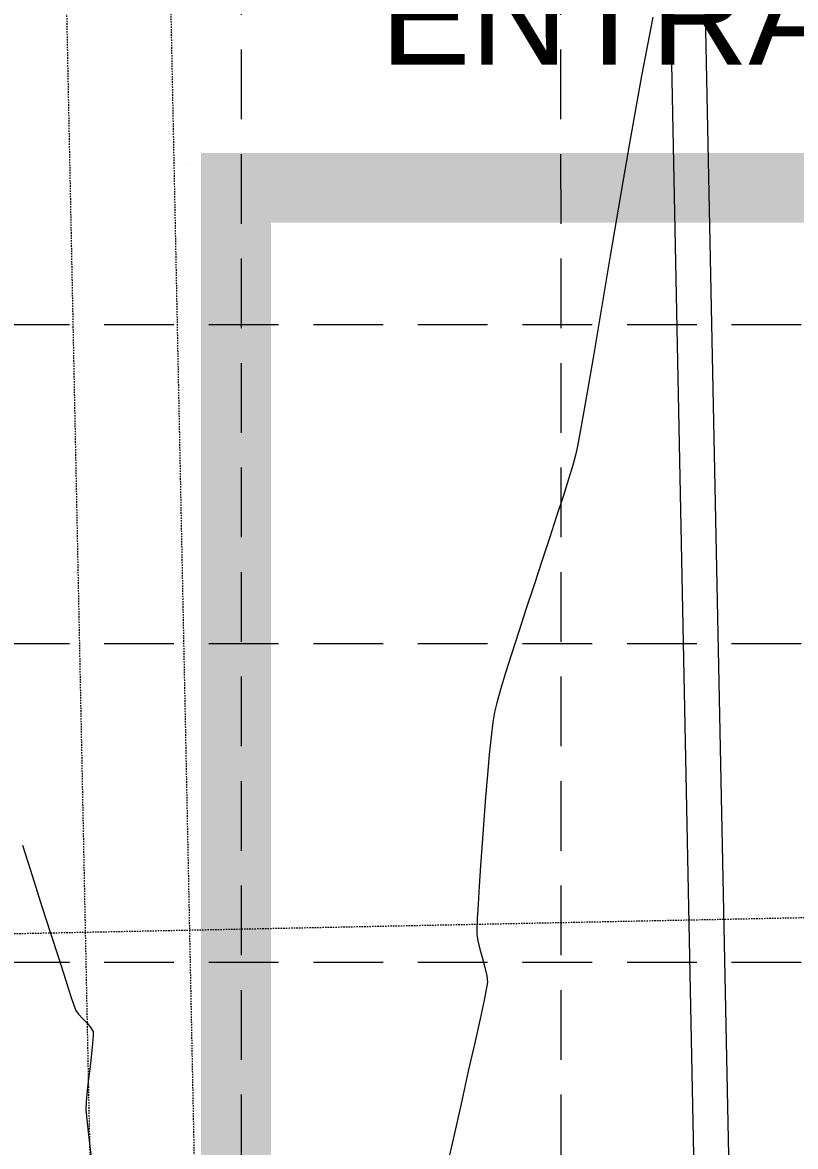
# Model space of a CAD drawing. Extents: x 2140663 to 2528301, y 336313 to 7007653.
# Drawn here: x 2527374.9 to 2527441.5, y 7007059.5 to 7007156.3 of the extents above; entities that cross this region are included whole.
import ezdxf

# ---------------------------------------------------------------- set-up
doc = ezdxf.new("R2010")
doc.units = 0
doc.header["$MEASUREMENT"] = 0
doc.linetypes.add('HIDDEN', pattern=[0.375, 0.25, -0.125])
doc.linetypes.add('xdrc002pt$0$HIDDEN2', pattern=[0.1875, 0.125, -0.0625])
for name, color, linetype in [('1 EXISTING CONTOURS', 43, 'Continuous'), ('BATCH PLANT', 13, 'HIDDEN'), ('GRID', 254, 'HIDDEN'), ('xdrc002ar$0$xdrc002ar$0$C-PKNG-FACE-N', 1, 'Continuous'), ('xdrc002pt$0$V-ESMT-ACCS-N', 2, 'xdrc002pt$0$HIDDEN2'), ('xdrc002pt$0$V-ESMT-STRM-N', 2, 'xdrc002pt$0$HIDDEN2'), ('xdrc002pt$0$V-ESMT-WATR-N', 2, 'xdrc002pt$0$HIDDEN2'), ('xdrc002STM$0$C-STRM-PIPE-N', 5, 'Continuous')]:
    doc.layers.add(name, color=color, linetype=linetype)
doc.styles.add('LOGO', font='', dxfattribs={"height": 0.15})
doc.styles.get('LOGO').set_extended_font_data('Rockwell')

msp = doc.modelspace()

# ---------------------------------------------------------------- linework, layer by layer
at = {"layer": '1 EXISTING CONTOURS', "color": 43, "lineweight": 0, "extrusion": (0.9819438674761721, -0.1891725168356595, 0), "elevation": 1156232.077152228}
msp.add_lwpolyline([(7358754.784260229, 606), (7358752.35346782, 606)], dxfattribs=at)
at = {"layer": '1 EXISTING CONTOURS', "color": 43, "lineweight": 0, "extrusion": (0.9832891599608722, -0.1820506190691005, 0), "elevation": 1209536.445358058}
msp.add_lwpolyline([(7350178.936818786, 606.0000000000003), (7350176.218492683, 606.0000000000003)], dxfattribs=at)
at = {"layer": '1 EXISTING CONTOURS', "color": 43, "lineweight": 0, "extrusion": (0.9841963708432498, -0.1770805003917049, 0), "elevation": 1246655.731473304}
msp.add_lwpolyline([(7343971.564673271, 606.0000000000003), (7343968.621019242, 606.0000000000003)], dxfattribs=at)
at = {"layer": '1 EXISTING CONTOURS', "color": 43, "lineweight": 0, "extrusion": (0.9848340924208723, -0.1734987331525998, 0), "elevation": 1273365.502811544}
msp.add_lwpolyline([(7339384.573353546, 606.0000000000007), (7339381.466636604, 606.0000000000007)], dxfattribs=at)
at = {"layer": '1 EXISTING CONTOURS', "color": 43, "lineweight": 0}
for points, elevation in [([(2527427.145866574, 7007145.784047601), (2527426.59775045, 7007142.623745563)], 606), ([(2527426.04917271, 7007139.424508121), (2527425.508776406, 7007136.248101146)], 606), ([(2527425.508776406, 7007136.248101146), (2527424.985204594, 7007133.15629051)], 606), ([(2527422.280343296, 7007118.213829068), (2527421.915830289, 7007117.014887211)], 606), ([(2527421.915830289, 7007117.014887211), (2527421.445583848, 7007115.531509827)], 606), ([(2527420.275165372, 7007111.942202916), (2527419.618630687, 7007109.951650611)], 606), ([(2527418.943637272, 7007107.907417217), (2527418.272003805, 7007105.867191347)], 606), ([(2527417.62554896, 7007103.888661611), (2527417.026091414, 7007102.029516617)], 606), ([(2527415.25081489, 7007094.835395453), (2527415.094497963, 7007093.300413307)], 606), ([(2527414.774353099, 7007089.633660615), (2527414.619057163, 7007087.649096102)], 606), ([(2527375.767363232, 7007082.798245125), (2527376.586488162, 7007080.223660939)], 605), ([(2527376.586488162, 7007080.223660939), (2527377.347044, 7007077.840721537)], 605), ([(2527414.129256736, 7007080.420320607), (2527414.06098246, 7007079.158512448)], 606), ([(2527414.06098246, 7007079.158512448), (2527414.022910517, 7007078.262064606)], 606), ([(2527414.022910517, 7007078.262064606), (2527414.019306907, 7007077.804580094)], 606), ([(2527378.026864396, 7007075.719502917), (2527378.603783, 7007073.930081078)], 605), ([(2527414.875417843, 7007074.241209015), (2527414.940399118, 7007073.68200908)], 606), ([(2527414.940399118, 7007073.68200908), (2527414.863645072, 7007073.21432873)], 606), ([(2527379.055633461, 7007072.542532017), (2527379.360249429, 7007071.626931734)], 605), ([(2527379.73102905, 7007070.937142429), (2527380.085952349, 7007070.555556545)], 605), ([(2527380.802791659, 7007069.767059882), (2527380.989165821, 7007069.445544784)], 605), ([(2527380.725713141, 7007066.469556041), (2527380.5949279, 7007065.382107545)], 605), ([(2527413.288487169, 7007066.017839286), (2527412.661241658, 7007063.227818144)], 606), ([(2527380.396441025, 7007063.418317547), (2527380.369022274, 7007062.720047066)], 605), ([(2527380.369022274, 7007062.720047066), (2527380.419900314, 7007062.119797076)], 605), ([(2527380.419900314, 7007062.119797076), (2527380.561205151, 7007060.795359151)], 605), ([(2527380.561205151, 7007060.795359151), (2527380.783478328, 7007058.822102819)], 605)]:
    msp.add_lwpolyline(points, dxfattribs=dict(at, elevation=elevation))
at = {"layer": '1 EXISTING CONTOURS', "color": 43, "lineweight": 0, "extrusion": (0.9856152232220518, -0.169004827602484, 0), "elevation": 1306829.199207025}
msp.add_lwpolyline([(7333493.737682488, 606.0000000000007), (7333490.491753073, 606.0000000000007)], dxfattribs=at)
at = {"layer": '1 EXISTING CONTOURS', "color": 43, "lineweight": 0, "extrusion": (0.9860004977581339, -0.1667423714018491, 0), "elevation": 1323656.294249672}
msp.add_lwpolyline([(7330465.615533264, 606), (7330462.628264562, 606)], dxfattribs=at)
at = {"layer": '1 EXISTING CONTOURS', "color": 43, "lineweight": 0, "extrusion": (0.9859361204394985, -0.1671226089214463, 0), "elevation": 1320829.211627273}
msp.add_lwpolyline([(7330972.549628204, 606), (7330969.773261373, 606)], dxfattribs=at)
at = {"layer": '1 EXISTING CONTOURS', "color": 43, "lineweight": 0, "extrusion": (0.9857382748719737, -0.1682856305583616, 0), "elevation": 1312179.731122716}
msp.add_lwpolyline([(7332522.892974189, 606.0000000000007), (7332520.389848916, 606.0000000000007)], dxfattribs=at)
at = {"layer": '1 EXISTING CONTOURS', "color": 43, "lineweight": 0, "extrusion": (0.9853356632848813, -0.1706271685838552, 0), "elevation": 1294754.711443956}
msp.add_lwpolyline([(7335617.29859956, 606.0000000000007), (7335615.131047282, 606.0000000000007)], dxfattribs=at)
at = {"layer": '1 EXISTING CONTOURS', "color": 43, "lineweight": 0, "extrusion": (0.9845572429069759, -0.17506294707737, 0), "elevation": 1261705.268766935}
msp.add_lwpolyline([(7341371.733431145, 606), (7341369.963761709, 606)], dxfattribs=at)
at = {"layer": '1 EXISTING CONTOURS', "color": 43, "lineweight": 0, "extrusion": (0.9829025702348884, -0.1841264169684795, 0), "elevation": 1194014.379759856}
msp.add_lwpolyline([(7352682.693478858, 606), (7352681.383939815, 606)], dxfattribs=at)
at = {"layer": '1 EXISTING CONTOURS', "color": 43, "lineweight": 0, "extrusion": (0.9781255046054379, -0.20801561777991, 0), "elevation": 1014546.22275133}
msp.add_lwpolyline([(7379586.020550843, 606.0000000000007), (7379585.233134663, 606.0000000000007)], dxfattribs=at)
at = {"layer": '1 EXISTING CONTOURS', "color": 43, "lineweight": 0, "extrusion": (0.963820148077002, -0.2665534133355378, 0), "elevation": 568209.2389518344}
msp.add_lwpolyline([(7427295.639192503, 606), (7427294.750211585, 606)], dxfattribs=at)
at = {"layer": '1 EXISTING CONTOURS', "color": 43, "lineweight": 0, "extrusion": (0.9513001190298981, -0.3082662542895374, 0), "elevation": 244279.063750057}
msp.add_lwpolyline([(7444988.581222726, 606), (7444986.783552078, 606)], dxfattribs=at)
at = {"layer": '1 EXISTING CONTOURS', "color": 43, "lineweight": 0, "extrusion": (0.9502098041596191, -0.3116108600144396, 0), "elevation": 218087.3461666373}
msp.add_lwpolyline([(7445800.049537572, 606.0000000000003), (7445798.071887375, 606.0000000000003)], dxfattribs=at)
at = {"layer": '1 EXISTING CONTOURS', "color": 43, "lineweight": 0, "extrusion": (0.9495738387700325, -0.313543497338957, 0), "elevation": 202937.7889666893}
msp.add_lwpolyline([(7446224.281941129, 606.0000000000007), (7446222.129150783, 606.0000000000007)], dxfattribs=at)
at = {"layer": '1 EXISTING CONTOURS', "color": 43, "lineweight": 0, "extrusion": (0.9505481237933506, -0.3105773081745367, 0), "elevation": 226184.6181679578}
msp.add_lwpolyline([(7445550.098830196, 606.0000000000007), (7445548.017368261, 606.0000000000007)], dxfattribs=at)
at = {"layer": '1 EXISTING CONTOURS', "color": 43, "lineweight": 0, "extrusion": (0.9536703679401587, -0.3008535014136986, 0), "elevation": 302211.5448677125}
msp.add_lwpolyline([(7442847.832515542, 606), (7442846.068728287, 606)], dxfattribs=at)
at = {"layer": '1 EXISTING CONTOURS', "color": 43, "lineweight": 0, "extrusion": (0.9567619706029908, -0.2908720192935063, 0), "elevation": 379966.5592675461}
msp.add_lwpolyline([(7439281.87626157, 606.0000000000007), (7439280.363545008, 606.0000000000007)], dxfattribs=at)
at = {"layer": '1 EXISTING CONTOURS', "color": 43, "lineweight": 0, "extrusion": (0.9620516352567543, -0.2728674606833968, 0), "elevation": 519495.4654756964}
msp.add_lwpolyline([(7430840.556420127, 606), (7430839.356007321, 606)], dxfattribs=at)
at = {"layer": '1 EXISTING CONTOURS', "color": 43, "lineweight": 0, "extrusion": (0.97234648339489, -0.2335429644189497, 0), "elevation": 821065.4156849824}
msp.add_lwpolyline([(7403587.01283392, 606), (7403586.185227781, 606)], dxfattribs=at)
at = {"layer": '1 EXISTING CONTOURS', "color": 43, "lineweight": 0, "extrusion": (0.9879841327232473, -0.1545553411794396, 0), "elevation": 1414062.186665604}
msp.add_lwpolyline([(7313526.163976724, 606), (7313525.286183788, 606)], dxfattribs=at)
at = {"layer": '1 EXISTING CONTOURS', "color": 43, "lineweight": 0, "extrusion": (0.9929170677767862, -0.1188094967481511, 0), "elevation": 1677004.32883355}
msp.add_lwpolyline([(7257746.238363581, 606), (7257744.991617636, 606)], dxfattribs=at)
at = {"layer": '1 EXISTING CONTOURS', "color": 43, "lineweight": 0, "extrusion": (0.9958735812329489, -0.09075136474048849, 0), "elevation": 1881082.641543458}
msp.add_lwpolyline([(7207545.468207405, 606), (7207543.702475303, 606)], dxfattribs=at)
at = {"layer": '1 EXISTING CONTOURS', "color": 43, "lineweight": 0, "extrusion": (0.9965077667620098, -0.08350012444896221, 0), "elevation": 1933495.596036222}
msp.add_lwpolyline([(7193660.605527349, 606.0000000000007), (7193658.690533002, 606.0000000000007)], dxfattribs=at)
at = {"layer": '1 EXISTING CONTOURS', "color": 43, "lineweight": 0, "extrusion": (0.9972964362640294, -0.07348345538328349, 0), "elevation": 2005676.579918208}
msp.add_lwpolyline([(7173866.700427786, 606.0000000000007), (7173864.707821376, 606.0000000000007)], dxfattribs=at)
at = {"layer": '1 EXISTING CONTOURS', "color": 43, "lineweight": 0, "extrusion": (0.997589827232131, -0.06938686189018091, 0), "elevation": 2035123.282025184}
msp.add_lwpolyline([(7165566.733784315, 606), (7165564.812883597, 606)], dxfattribs=at)
at = {"layer": '1 EXISTING CONTOURS', "color": 43, "lineweight": 0, "extrusion": (0.9531644197697277, 0.3024526225461409, 0), "elevation": 4528315.225566035}
msp.add_lwpolyline([(5914493.409302847, 605), (5914490.58066918, 605)], dxfattribs=at)
at = {"layer": '1 EXISTING CONTOURS', "color": 43, "lineweight": 0, "extrusion": (0.9978678719062477, -0.06526645552882844, 0), "elevation": 2064698.04856145}
msp.add_lwpolyline([(7157099.121078531, 606), (7157097.345573179, 606)], dxfattribs=at)
at = {"layer": '1 EXISTING CONTOURS', "color": 43, "lineweight": 0, "extrusion": (0.998166357270307, -0.06053034952588544, 0), "elevation": 2098638.727715707}
msp.add_lwpolyline([(7147218.75531146, 606), (7147217.198892085, 606)], dxfattribs=at)
at = {"layer": '1 EXISTING CONTOURS', "color": 43, "lineweight": 0, "extrusion": (0.9522897731968012, 0.3051953273967099, 0), "elevation": 4545323.016292505}
msp.add_lwpolyline([(5901424.810826923, 605), (5901422.583334117, 605)], dxfattribs=at)
at = {"layer": '1 EXISTING CONTOURS', "color": 43, "lineweight": 0, "extrusion": (0.9872901110607046, 0.1589284008657407, 0), "elevation": 3608914.538041638}
msp.add_lwpolyline([(6516340.755480779, 606), (6516340.185279413, 606)], dxfattribs=at)
at = {"layer": '1 EXISTING CONTOURS', "color": 43, "lineweight": 0, "extrusion": (0.9707813950327753, 0.2399655872374596, 0), "elevation": 4135024.000566524}
msp.add_lwpolyline([(6195847.808646888, 606.0000000000007), (6195847.073749139, 606.0000000000007)], dxfattribs=at)
at = {"layer": '1 EXISTING CONTOURS', "color": 43, "lineweight": 0, "extrusion": (0.9642453274937239, 0.2650112231708713, 0), "elevation": 4294001.337775121}
msp.add_lwpolyline([(6086747.650242491, 606.0000000000007), (6086746.832727421, 606.0000000000007)], dxfattribs=at)
at = {"layer": '1 EXISTING CONTOURS', "color": 43, "lineweight": 0, "extrusion": (0.965771284314832, 0.259395116362819, 0), "elevation": 4258505.577408154}
msp.add_lwpolyline([(6111633.557545432, 606.0000000000003), (6111632.742099528, 606.0000000000003)], dxfattribs=at)
at = {"layer": '1 EXISTING CONTOURS', "color": 43, "lineweight": 0, "extrusion": (0.9753292386737018, 0.2207552404546206, 0), "elevation": 4011909.985255348}
msp.add_lwpolyline([(6276265.035618538, 606), (6276264.306457047, 606)], dxfattribs=at)
at = {"layer": '1 EXISTING CONTOURS', "color": 43, "lineweight": 0, "extrusion": (0.9508532133815072, 0.3096419974778323, 0), "elevation": 4572850.435023882}
msp.add_lwpolyline([(5880116.203561274, 605), (5880114.744293914, 605)], dxfattribs=at)
at = {"layer": '1 EXISTING CONTOURS', "color": 43, "lineweight": 0, "extrusion": (0.9793978963644526, -0.2019399925643389, 0), "elevation": 1060336.487894912}
msp.add_lwpolyline([(7373098.904556746, 606.0000000000003), (7373097.813717361, 606.0000000000003)], dxfattribs=at)
at = {"layer": '1 EXISTING CONTOURS', "color": 43, "lineweight": 0, "extrusion": (0.9772944064900989, -0.2118859198794614, 0), "elevation": 985328.2665287424}
msp.add_lwpolyline([(7383495.990747508, 606.0000000000007), (7383494.352610019, 606.0000000000007)], dxfattribs=at)
at = {"layer": '1 EXISTING CONTOURS', "color": 43, "lineweight": 0, "extrusion": (0.9403020808331632, 0.3403410007342983, 0), "elevation": 4761293.841224184}
msp.add_lwpolyline([(5728593.210648425, 605.0000000000003), (5728592.813355348, 605.0000000000003)], dxfattribs=at)
at = {"layer": '1 EXISTING CONTOURS', "color": 43, "lineweight": 0, "extrusion": (0.801938452858415, 0.5974066603470801, 0), "elevation": 6212873.838660495}
msp.add_lwpolyline([(4109366.536169999, 605), (4109366.141858197, 605)], dxfattribs=at)
at = {"layer": '1 EXISTING CONTOURS', "color": 43, "lineweight": 0, "extrusion": (0.722795829250677, 0.6910616392318606, 0), "elevation": 6669097.449393786}
msp.add_lwpolyline([(3318105.947661305, 605), (3318105.388360721, 605)], dxfattribs=at)
at = {"layer": '1 EXISTING CONTOURS', "color": 43, "lineweight": 0, "extrusion": (0.7582976640880295, 0.6519084695251615, 0), "elevation": 6484475.086717883}
msp.add_lwpolyline([(3665824.192117549, 605.0000000000003), (3665823.685408176, 605.0000000000003)], dxfattribs=at)
at = {"layer": '1 EXISTING CONTOURS', "color": 43, "lineweight": 0, "extrusion": (0.9763652790732747, -0.2161269113742349, 0), "elevation": 953263.0500277018}
msp.add_lwpolyline([(7387702.633789239, 606.0000000000007), (7387700.5183814, 606.0000000000007)], dxfattribs=at)
at = {"layer": '1 EXISTING CONTOURS', "color": 43, "lineweight": 0, "extrusion": (0.9993102061072807, 0.03713639683415845, 0), "elevation": 2785854.928769178}
msp.add_lwpolyline([(6908378.188470617, 605), (6908377.82836684, 605)], dxfattribs=at)
at = {"layer": '1 EXISTING CONTOURS', "color": 43, "lineweight": 0, "extrusion": (0.9940283539756657, -0.1091220944283463, 0), "elevation": 1747662.344516366}
msp.add_lwpolyline([(7241017.780812588, 605.0000000000007), (7241016.87367251, 605.0000000000007)], dxfattribs=at)
at = {"layer": '1 EXISTING CONTOURS', "color": 43, "lineweight": 0, "extrusion": (0.9969483232861188, -0.07806433690870826, 0), "elevation": 1972666.050938372}
msp.add_lwpolyline([(7182984.098206903, 605), (7182983.420832855, 605)], dxfattribs=at)
at = {"layer": '1 EXISTING CONTOURS', "color": 43, "lineweight": 0, "extrusion": (0.9758907514309175, -0.2182595731499528, 0), "elevation": 937120.0151910887}
msp.add_lwpolyline([(7389765.589581936, 606.0000000000003), (7389763.066993957, 606.0000000000003)], dxfattribs=at)
at = {"layer": '1 EXISTING CONTOURS', "color": 43, "lineweight": 0, "extrusion": (0.9928468045286075, -0.1193952374985422, 0), "elevation": 1672691.51205077}
msp.add_lwpolyline([(7258701.82200397, 605.0000000000007), (7258700.775414027, 605.0000000000007)], dxfattribs=at)
at = {"layer": '1 EXISTING CONTOURS', "color": 43, "lineweight": 0, "extrusion": (0.9938665548838962, -0.1105860347567241, 0), "elevation": 1736995.468873021}
msp.add_lwpolyline([(7243580.929475606, 605), (7243579.87625775, 605)], dxfattribs=at)
at = {"layer": '1 EXISTING CONTOURS', "color": 43, "lineweight": 0, "extrusion": (0.9960244334478373, -0.08908045787328846, 0), "elevation": 1893140.209821445}
msp.add_lwpolyline([(7204347.494990011, 605), (7204346.574297738, 605)], dxfattribs=at)
at = {"layer": '1 EXISTING CONTOURS', "color": 43, "lineweight": 0, "extrusion": (0.9755474267477647, -0.2197890310407115, 0), "elevation": 925535.2807208707}
msp.add_lwpolyline([(7391220.080811208, 606.0000000000007), (7391216.954194007, 606.0000000000007)], dxfattribs=at)
at = {"layer": '1 EXISTING CONTOURS', "color": 43, "lineweight": 0, "extrusion": (0.9755493642770379, -0.2197804310184766, 0), "elevation": 925600.4385288835}
msp.add_lwpolyline([(7391208.794779046, 606), (7391205.471321457, 606)], dxfattribs=at)
at = {"layer": 'BATCH PLANT', "color": 17, "linetype": 'Continuous', "const_width": 6}
msp.add_lwpolyline([(2527508.974587351, 7007142.106222292), (2527508.974587351, 7007100.670215893), (2527508.974587351, 7006936.460859954), (2527430.65728095, 7006936.460859954), (2527430.65728095, 7007000.405311977), (2527393.290204251, 7007053.095543257), (2527393.290204251, 7007142.106222292), (2527477.263444963, 7007142.093036084)], dxfattribs=at)
at = {"layer": 'GRID', "color": 253, "linetype": 'HIDDEN', "lineweight": 0, "ltscale": 24}
for p, q in [((2527393.70391521, 7006032.011927022), (2527393.789998551, 7007623.565466588)), ((2527421.368363672, 7006032.007577593), (2527421.22060479, 7007623.464267181)), ((2527228.947377252, 7007130.328493137), (2528272.331315909, 7007130.328493137)), ((2527228.947377252, 7007102.871021064), (2528272.331315909, 7007102.871021064)), ((2527228.947377252, 7007075.413548996), (2528272.331315909, 7007075.413548996))]:
    msp.add_line(p, q, dxfattribs=at)
at = {"layer": 'xdrc002ar$0$xdrc002ar$0$C-PKNG-FACE-N', "color": 7, "lineweight": 0}
for p, q in [((2527389.277090026, 7007144.140198947), (2527389.277289857, 7007144.140207064)), ((2527379.691224578, 7007133.742553846), (2527379.691224578, 7007133.742553839))]:
    msp.add_line(p, q, dxfattribs=at)
at = {"layer": 'xdrc002pt$0$V-ESMT-ACCS-N', "color": 7, "lineweight": 0}
msp.add_line((2527389.720966088, 7007058.025896729), (2527384.838777327, 7007298.400017199), dxfattribs=at)
at = {"layer": 'xdrc002pt$0$V-ESMT-STRM-N', "color": 7, "lineweight": 0}
msp.add_line((2527515.35498206, 7007080.715177047), (2527340.391038968, 7007077.162907737), dxfattribs=at)
at = {"layer": 'xdrc002pt$0$V-ESMT-WATR-N', "color": 7, "lineweight": 0}
msp.add_line((2527375.84150229, 7007298.21753618), (2527380.728470921, 7007057.570601746), dxfattribs=at)
at = {"layer": 'xdrc002STM$0$C-STRM-PIPE-N', "color": 5, "lineweight": 0}
for p, q in [((2527433.225177836, 7007033.548677918), (2527427.972551592, 7007292.262226541)), ((2527436.277296989, 7007031.012045378), (2527430.971933473, 7007292.323122585))]:
    msp.add_line(p, q, dxfattribs=at)

# ---------------------------------------------------------------- texts
at = {"layer": 'BATCH PLANT', "color": 17, "linetype": 'Continuous', "insert": (2527405.701241181, 7007174.931911118), "char_height": 8.334531987176852, "width": 36.45809182338417, "attachment_point": 1, "style": 'LOGO'}
msp.add_mtext('{\\fArial|b0|i0|c0|p34;\\C0;TRUCK ENTRANCE}', dxfattribs=at)

doc.saveas('drawing.dxf')
